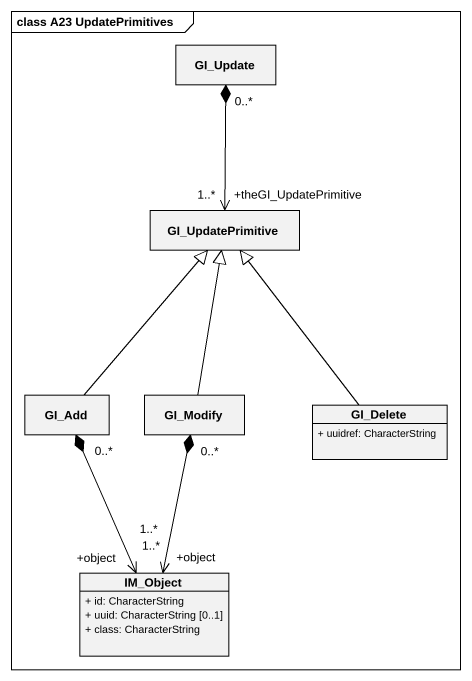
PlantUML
@startuml
mainframe class A23 UpdatePrimitives
hide circle
hide empty members
skinparam classAttributeIconSize 0
class GI_Update
class GI_UpdatePrimitive
class GI_Add
class GI_Modify
class GI_Delete {
  + uuidref: CharacterString
}
class IM_Object {
  + id: CharacterString
  + uuid: CharacterString [0..1]
  + class: CharacterString
}
GI_Update "0..*" *--> "+theGI_UpdatePrimitive\n1..*" GI_UpdatePrimitive
GI_Add -up-|> GI_UpdatePrimitive
GI_Add "0..*" *--> "+object\n1..*" IM_Object
GI_Modify -up-|> GI_UpdatePrimitive
GI_Modify "0..*" *--> "+object\n1..*" IM_Object
GI_Delete -up-|> GI_UpdatePrimitive
@enduml
